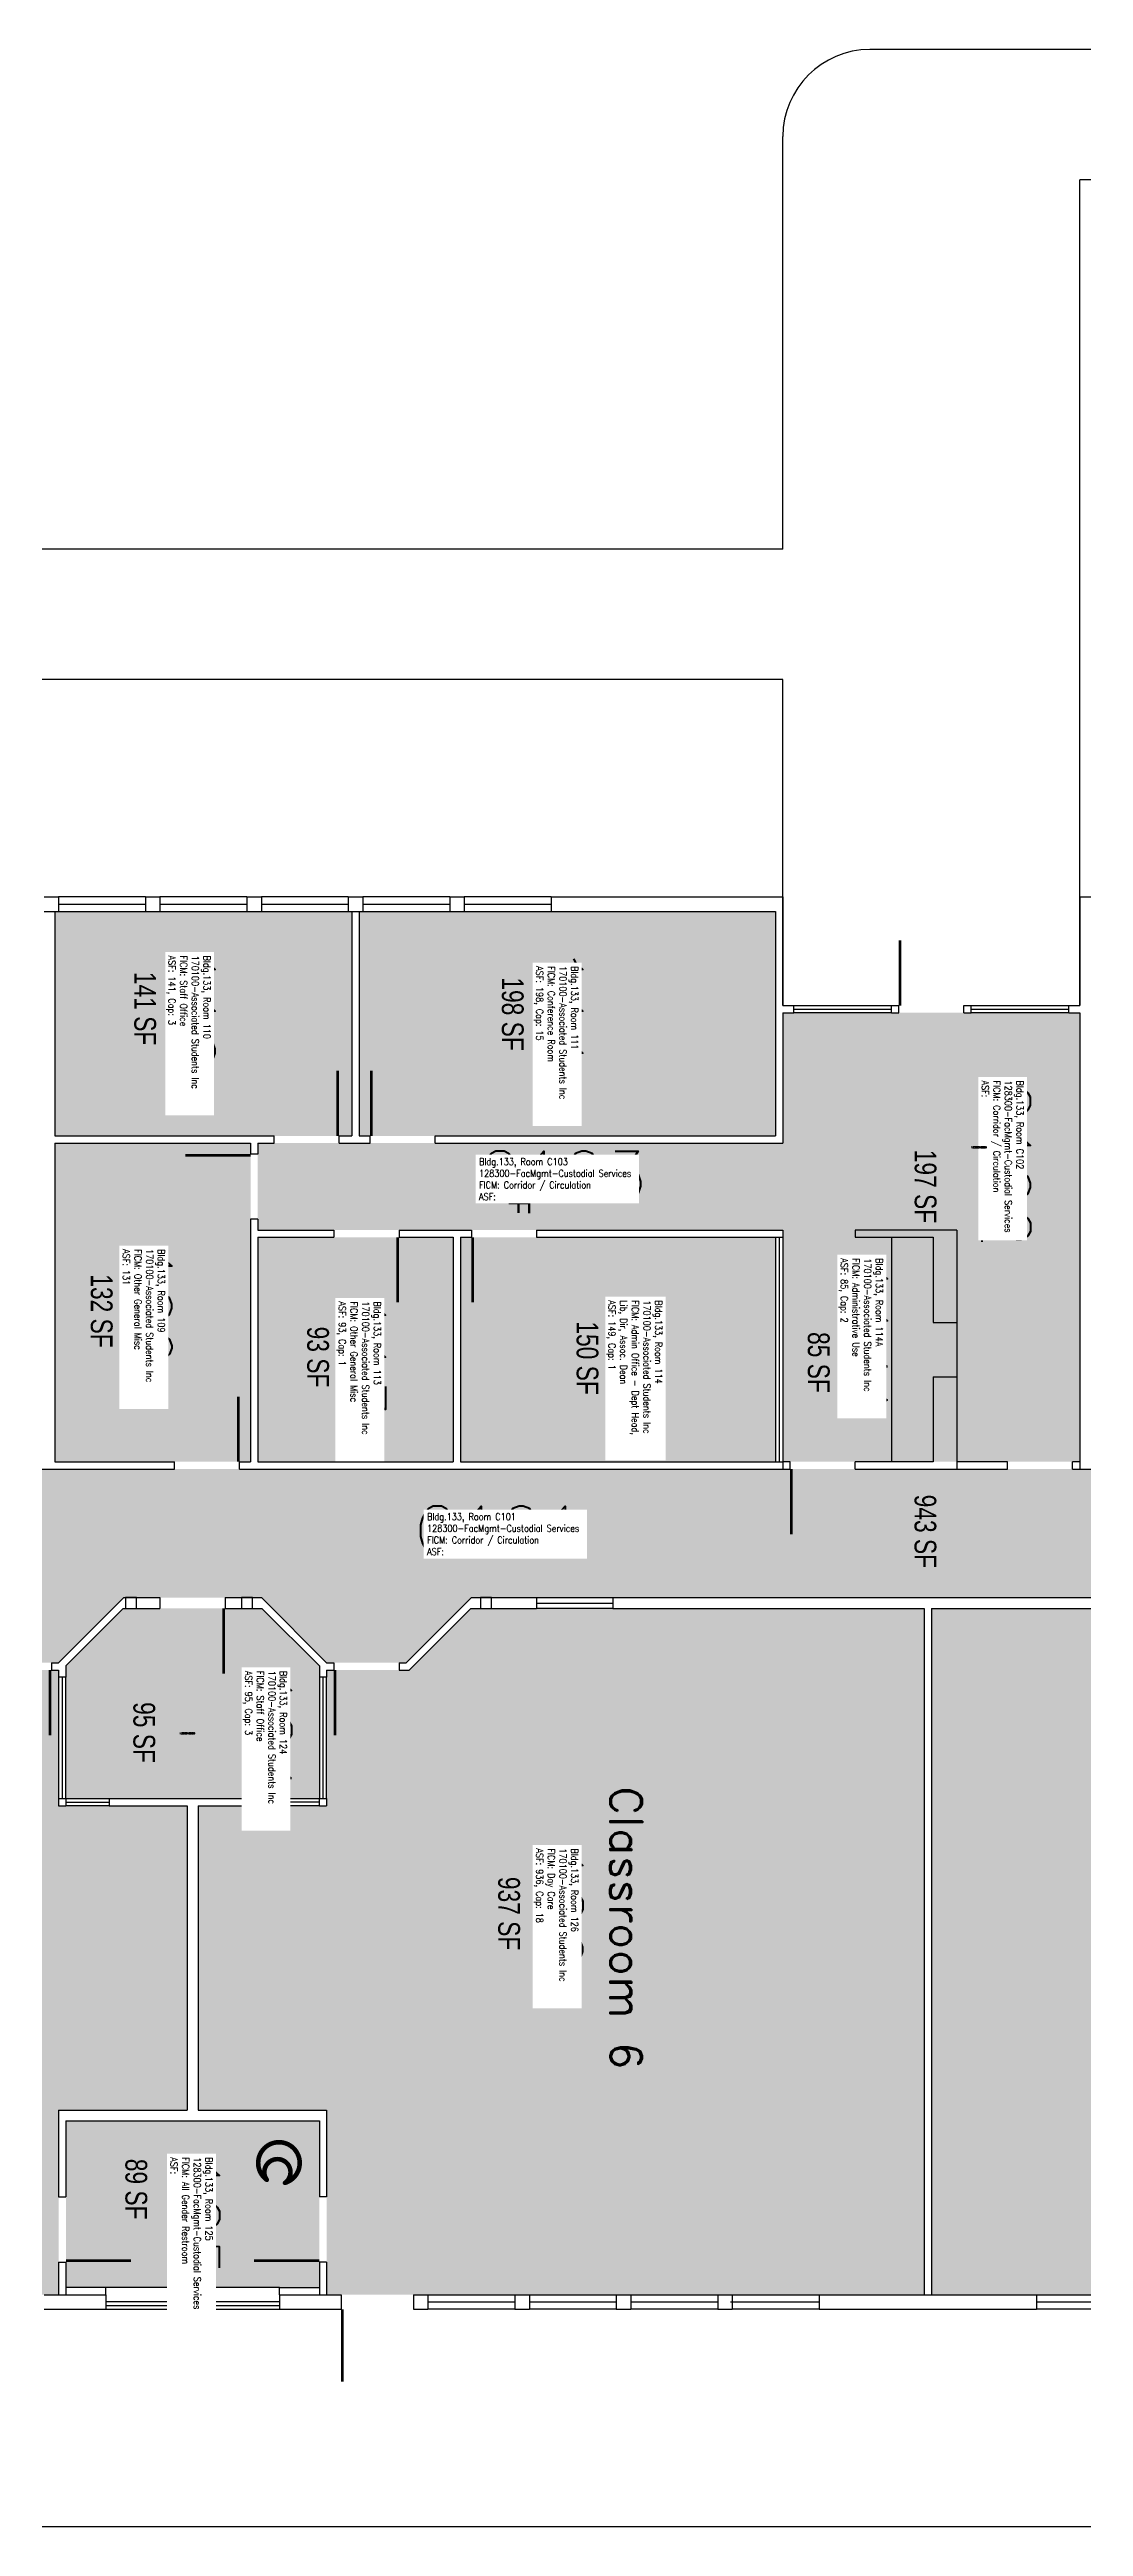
# Model space of a CAD drawing. Header units: inches. Extents: x -336 to 2272, y -120 to 1248.
# Drawn here: x 483 to 1054, y -120 to 1248 of the extents above; entities that cross this region are included whole.
import ezdxf
from ezdxf.enums import TextEntityAlignment as Align

# ---------------------------------------------------------------- set-up
doc = ezdxf.new("R2010")
doc.units = ezdxf.units.IN
doc.header["$LTSCALE"] = 100
doc.header["$MEASUREMENT"] = 0
doc.layers.get('0').update_dxf_attribs({"linetype": 'CONTINUOUS'})
for name, color, linetype in [('A-COLS', 5, 'CONTINUOUS'), ('A-DOOR', 2, 'CONTINUOUS'), ('A-FLOR', 3, 'CONTINUOUS'), ('A-GLAZ', 1, 'CONTINUOUS'), ('A-GLAZ-SILL', 2, 'CONTINUOUS'), ('A-IDEN-ICON', 4, 'CONTINUOUS'), ('A-IDEN-RNUM', 7, 'CONTINUOUS'), ('A-IDEN-SNUM', 4, 'CONTINUOUS'), ('A-IDEN-TEXT', 4, 'CONTINUOUS'), ('A-IDEN-VNUM', 4, 'CONTINUOUS'), ('A-SITE', 3, 'CONTINUOUS'), ('A-WALL', 5, 'CONTINUOUS'), ('AREA-TEXT', 3, 'CONTINUOUS'), ('Rooms-Category-Color', 7, 'CONTINUOUS'), ('Rooms-College-Color', 7, 'CONTINUOUS'), ('Rooms-Department-Color', 7, 'CONTINUOUS'), ('Rooms-Division-Color', 7, 'CONTINUOUS'), ('Rooms-Information', 7, 'CONTINUOUS')]:
    doc.layers.add(name, color=color, linetype=linetype)
doc.styles.add('AREA', font='arial.ttf', dxfattribs={"width": 0.75, "height": 12})
doc.styles.add('ROOMSNUMBER', font='TXT.SHX', dxfattribs={"height": 1})
doc.styles.add('ROOMVNUMBER', font='simplex.shx', dxfattribs={"width": 0.85})
doc.styles.add('TEXT', font='ROMAND')

# ---------------------------------------------------------------- blocks, each defined once
blk = doc.blocks.new('CPBATH')
at = {"const_width": 0.0127}
for points in [[(0.0571, 0.0168, 0.861492), (-0.0551, 0, 1)], [(-0.0551, 0, 0.726902), (0.0487, -0.0337, 1)], [(0.0571, 0.0168, 0.729002), (-0.0084, -0.0042, 1)], [(-0.0084, -0.0042, 0.609468), (0.0487, -0.0337, 1)]]:
    blk.add_lwpolyline(points, format="xyb", dxfattribs=at)
at = {"const_width": 0.00637}
for points in [[(0.0544, 0.0152, 1), (0.0599, 0.0184, 1)], [(0.0459, -0.0353, 1), (0.0515, -0.0321, 1)]]:
    blk.add_lwpolyline(points, format="xyb", close=True, dxfattribs=at)

msp = doc.modelspace()

# ---------------------------------------------------------------- hatches: boundary and pattern name
at = {"layer": 'Rooms-Category-Color', "true_color": 0xfa9ba3}
for points in [[(486, 648), (486, 772), (650, 772), (650, 648)], [(654, 648), (654, 772), (884, 772), (884, 648)], [(710, 468), (710, 592), (884, 592), (884, 468)], [(492, 282), (492, 355.3), (523.7, 387), (600.3, 387), (632, 355.3), (632, 282)]]:
    msp.add_hatch(color=241, dxfattribs=at).paths.add_polyline_path(points)
at = {"layer": 'Rooms-Category-Color', "true_color": 0xadadad}
for points in [[(888, 596), (888, 716), (1052, 716), (1052, 468), (984, 468), (984, 596)], [(598, 596), (598, 644), (888, 644), (888, 596)], [(152, 393), (152, 464), (1220, 464), (1256, 500), (1300, 500), (1336, 464), (1412, 464), (1448, 500), (1492, 500), (1528, 464), (1712, 464), (1712, 500), (1784, 500), (1784, 393), (1528, 393), (1492, 357), (1448, 357), (1412, 393), (1336, 393), (1300, 357), (1256, 357), (1220, 393), (716, 393), (680, 357), (636, 357), (600, 393), (524, 393), (488, 357), (444, 357), (408, 393)], [(492, 12), (492, 104), (632, 104), (632, 12)]]:
    msp.add_hatch(color=253, dxfattribs=at).paths.add_polyline_path(points)
at = {"layer": 'Rooms-Category-Color', "true_color": 0xfbafa2}
for points in [[(486, 468), (486, 644), (594, 644), (594, 468)], [(598, 468), (598, 592), (706, 592), (706, 468)], [(888, 468), (888, 596), (984, 596), (984, 468)]]:
    msp.add_hatch(color=21, dxfattribs=at).paths.add_polyline_path(points)
at = {"layer": 'Rooms-Category-Color', "true_color": 0xffe090}
for points in [[(152, 387), (408.3, 387), (442.3, 353), (488, 353), (488, 278), (559, 278), (559, 110), (488, 110), (488, 8), (152, 8)], [(565, 110), (565, 278), (636, 278), (636, 353), (681.7, 353), (715.7, 387), (966, 387), (966, 8), (636, 8), (636, 110)], [(970, 8), (970, 387), (1220.3, 387), (1254.3, 353), (1300, 353), (1300, 278), (1371, 278), (1371, 110), (1300, 110), (1300, 8)]]:
    msp.add_hatch(color=41, dxfattribs=at).paths.add_polyline_path(points)
at = {"layer": 'Rooms-College-Color', "true_color": 0xadadad}
for points in [[(486, 648), (486, 772), (650, 772), (650, 648)], [(654, 648), (654, 772), (884, 772), (884, 648)], [(888, 596), (888, 716), (1052, 716), (1052, 468), (984, 468), (984, 596)], [(486, 468), (486, 644), (594, 644), (594, 468)], [(598, 596), (598, 644), (888, 644), (888, 596)], [(598, 468), (598, 592), (706, 592), (706, 468)], [(710, 468), (710, 592), (884, 592), (884, 468)], [(888, 468), (888, 596), (984, 596), (984, 468)], [(152, 393), (152, 464), (1220, 464), (1256, 500), (1300, 500), (1336, 464), (1412, 464), (1448, 500), (1492, 500), (1528, 464), (1712, 464), (1712, 500), (1784, 500), (1784, 393), (1528, 393), (1492, 357), (1448, 357), (1412, 393), (1336, 393), (1300, 357), (1256, 357), (1220, 393), (716, 393), (680, 357), (636, 357), (600, 393), (524, 393), (488, 357), (444, 357), (408, 393)], [(152, 387), (408.3, 387), (442.3, 353), (488, 353), (488, 278), (559, 278), (559, 110), (488, 110), (488, 8), (152, 8)], [(492, 282), (492, 355.3), (523.7, 387), (600.3, 387), (632, 355.3), (632, 282)], [(565, 110), (565, 278), (636, 278), (636, 353), (681.7, 353), (715.7, 387), (966, 387), (966, 8), (636, 8), (636, 110)], [(970, 8), (970, 387), (1220.3, 387), (1254.3, 353), (1300, 353), (1300, 278), (1371, 278), (1371, 110), (1300, 110), (1300, 8)], [(492, 12), (492, 104), (632, 104), (632, 12)]]:
    msp.add_hatch(color=253, dxfattribs=at).paths.add_polyline_path(points)
at = {"layer": 'Rooms-Department-Color', "true_color": 0x604aed}
for points in [[(486, 648), (486, 772), (650, 772), (650, 648)], [(654, 648), (654, 772), (884, 772), (884, 648)], [(486, 468), (486, 644), (594, 644), (594, 468)], [(598, 468), (598, 592), (706, 592), (706, 468)], [(710, 468), (710, 592), (884, 592), (884, 468)], [(888, 468), (888, 596), (984, 596), (984, 468)], [(152, 387), (408.3, 387), (442.3, 353), (488, 353), (488, 278), (559, 278), (559, 110), (488, 110), (488, 8), (152, 8)], [(492, 282), (492, 355.3), (523.7, 387), (600.3, 387), (632, 355.3), (632, 282)], [(565, 110), (565, 278), (636, 278), (636, 353), (681.7, 353), (715.7, 387), (966, 387), (966, 8), (636, 8), (636, 110)], [(970, 8), (970, 387), (1220.3, 387), (1254.3, 353), (1300, 353), (1300, 278), (1371, 278), (1371, 110), (1300, 110), (1300, 8)]]:
    msp.add_hatch(color=173, dxfattribs=at).paths.add_polyline_path(points)
at = {"layer": 'Rooms-Department-Color', "true_color": 0xacacac}
for points in [[(888, 596), (888, 716), (1052, 716), (1052, 468), (984, 468), (984, 596)], [(598, 596), (598, 644), (888, 644), (888, 596)], [(152, 393), (152, 464), (1220, 464), (1256, 500), (1300, 500), (1336, 464), (1412, 464), (1448, 500), (1492, 500), (1528, 464), (1712, 464), (1712, 500), (1784, 500), (1784, 393), (1528, 393), (1492, 357), (1448, 357), (1412, 393), (1336, 393), (1300, 357), (1256, 357), (1220, 393), (716, 393), (680, 357), (636, 357), (600, 393), (524, 393), (488, 357), (444, 357), (408, 393)], [(492, 12), (492, 104), (632, 104), (632, 12)]]:
    msp.add_hatch(color=253, dxfattribs=at).paths.add_polyline_path(points)
at = {"layer": 'Rooms-Division-Color', "true_color": 0x604aed}
for points in [[(486, 648), (486, 772), (650, 772), (650, 648)], [(654, 648), (654, 772), (884, 772), (884, 648)], [(486, 468), (486, 644), (594, 644), (594, 468)], [(598, 468), (598, 592), (706, 592), (706, 468)], [(710, 468), (710, 592), (884, 592), (884, 468)], [(888, 468), (888, 596), (984, 596), (984, 468)], [(152, 387), (408.3, 387), (442.3, 353), (488, 353), (488, 278), (559, 278), (559, 110), (488, 110), (488, 8), (152, 8)], [(492, 282), (492, 355.3), (523.7, 387), (600.3, 387), (632, 355.3), (632, 282)], [(565, 110), (565, 278), (636, 278), (636, 353), (681.7, 353), (715.7, 387), (966, 387), (966, 8), (636, 8), (636, 110)], [(970, 8), (970, 387), (1220.3, 387), (1254.3, 353), (1300, 353), (1300, 278), (1371, 278), (1371, 110), (1300, 110), (1300, 8)]]:
    msp.add_hatch(color=173, dxfattribs=at).paths.add_polyline_path(points)
at = {"layer": 'Rooms-Division-Color', "true_color": 0xadadad}
for points in [[(888, 596), (888, 716), (1052, 716), (1052, 468), (984, 468), (984, 596)], [(598, 596), (598, 644), (888, 644), (888, 596)], [(152, 393), (152, 464), (1220, 464), (1256, 500), (1300, 500), (1336, 464), (1412, 464), (1448, 500), (1492, 500), (1528, 464), (1712, 464), (1712, 500), (1784, 500), (1784, 393), (1528, 393), (1492, 357), (1448, 357), (1412, 393), (1336, 393), (1300, 357), (1256, 357), (1220, 393), (716, 393), (680, 357), (636, 357), (600, 393), (524, 393), (488, 357), (444, 357), (408, 393)], [(492, 12), (492, 104), (632, 104), (632, 12)]]:
    msp.add_hatch(color=253, dxfattribs=at).paths.add_polyline_path(points)

# ---------------------------------------------------------------- linework, layer by layer
at = {"layer": 'A-COLS'}
for points in [[(525, 393), (525, 387), (531, 387), (531, 393)], [(589, 393), (589, 387), (595, 387), (595, 393)], [(721, 393), (721, 387), (727, 387), (727, 393)]]:
    msp.add_lwpolyline(points, close=True, dxfattribs=at)
at = {"layer": 'A-DOOR'}
for points in [[(952.7, 720, 1.5, 1.5, 0), (952.7, 756, 0, 0, 0), (953.5, 756, 0, 0, -0.414214), (988, 718.5, 0, 0, -0.414214)], [(642.2, 648, 1.5, 1.5, 0), (642.2, 684, 0, 0, 0), (641.5, 684, 0, 0, 0.414214), (607, 646.5, 0, 0, 0.414214)], [(660.7, 648, 1.5, 1.5, 0), (660.7, 684, 0, 0, 0), (661.5, 684, 0, 0, -0.414214), (696, 646.5, 0, 0, -0.414214)], [(594, 637.3, 1.5, 1.5, 0), (558, 637.3, 0, 0, 0), (558, 636.5, 0, 0, 0.414214), (595.5, 602, 0, 0, 0.414214)], [(675.2, 592, 1.5, 1.5, 0), (675.2, 556, 0, 0, 0), (674.5, 556, 0, 0, -0.414214), (640, 593.5, 0, 0, -0.414214)], [(716.7, 592, 1.5, 1.5, 0), (716.7, 556, 0, 0, 0), (717.5, 556, 0, 0, 0.414214), (752, 593.5, 0, 0, 0.414214)], [(587.2, 468, 1.5, 1.5, 0), (587.2, 504, 0, 0, 0), (586.5, 504, 0, 0, 0.414214), (552, 466.5, 0, 0, 0.414214)], [(892.7, 464, 1.5, 1.5, 0), (892.7, 428, 0, 0, 0), (893.5, 428, 0, 0, 0.414214), (928, 465.5, 0, 0, 0.414214)], [(579.2, 387, 1.5, 1.5, 0), (579.2, 351, 0, 0, 0), (578.5, 351, 0, 0, -0.414214), (544, 388.5, 0, 0, -0.414214)], [(483.2, 353, 1.5, 1.5, 0), (483.2, 317, 0, 0, 0), (482.5, 317, 0, 0, -0.414214), (448, 354.5, 0, 0, -0.414214)], [(640.7, 353, 1.5, 1.5, 0), (640.7, 317, 0, 0, 0), (641.5, 317, 0, 0, 0.414214), (676, 354.5, 0, 0, 0.414214)], [(492, 26.8, 1.5, 1.5, 0), (528, 26.8, 0, 0, 0), (528, 27.5, 0, 0, 0.414214), (490.5, 62, 0, 0, 0.414214)], [(632, 26.8, 1.5, 1.5, 0), (596, 26.8, 0, 0, 0), (596, 27.5, 0, 0, -0.414214), (633.5, 62, 0, 0, -0.414214)], [(644.7, 0, 1.5, 1.5, 0), (644.7, -40, 0, 0, 0), (644, -40, 0, 0, 0.414214), (684, 0, 0, 0, 0.414214)]]:
    msp.add_lwpolyline(points, format="xyseb", dxfattribs=at)
at = {"layer": 'A-FLOR'}
for p, q in [((928, 596), (928, 592)), ((984, 596), (928, 596)), ((928, 592), (971, 592)), ((948, 592), (948, 468)), ((971, 592), (971, 545)), ((984, 596), (984, 464)), ((971, 545), (984, 545)), ((971, 515), (971, 468)), ((971, 515), (984, 515)), ((892, 468), (888, 468)), ((892, 464), (892, 468)), ((971, 468), (928, 468)), ((928, 464), (928, 468)), ((1012, 468), (984, 468)), ((1012, 464), (1012, 468)), ((1052, 468), (1048, 468)), ((1048, 464), (1048, 468)), ((888, 464), (892, 464)), ((928, 464), (1012, 464)), ((1048, 464), (1052, 464))]:
    msp.add_line(p, q, dxfattribs=at)
at = {"layer": 'A-GLAZ'}
for p, q in [((488, 776), (536, 776)), ((544, 776), (592, 776)), ((600, 776), (648, 776)), ((656, 776), (704, 776)), ((712, 776), (760, 776)), ((894, 718), (948, 718)), ((992, 718), (1046, 718)), ((886, 592), (886, 468)), ((752, 390), (794, 390)), ((490, 349), (490, 282)), ((634, 349), (634, 282)), ((492, 280), (516, 280)), ((632, 280), (608, 280)), ((514, 2), (610, 2)), ((692, 4), (740, 4)), ((748, 4), (796, 4)), ((804, 4), (852, 4)), ((859, 4), (908, 4)), ((1028, 4), (1076, 4))]:
    msp.add_line(p, q, dxfattribs=at)
at = {"layer": 'A-GLAZ-SILL'}
for p, q in [((536, 780), (488, 780)), ((592, 780), (544, 780)), ((648, 780), (600, 780)), ((704, 780), (656, 780)), ((760, 780), (712, 780)), ((488, 772), (536, 772)), ((544, 772), (592, 772)), ((600, 772), (648, 772)), ((656, 772), (704, 772)), ((712, 772), (760, 772)), ((894, 720), (948, 720)), ((948, 716), (894, 716)), ((992, 720), (1046, 720)), ((1046, 716), (992, 716)), ((884, 592), (884, 468)), ((888, 592), (888, 468)), ((752, 393), (794, 393)), ((794, 387), (752, 387)), ((488, 349), (488, 282)), ((492, 282), (492, 349)), ((632, 349), (632, 282)), ((636, 282), (636, 349)), ((492, 282), (516, 282)), ((516, 278), (492, 278)), ((608, 282), (632, 282)), ((632, 278), (608, 278)), ((610, 4), (514, 4)), ((514, 0), (610, 0)), ((692, 8), (740, 8)), ((740, 0), (692, 0)), ((748, 8), (796, 8)), ((796, 0), (748, 0)), ((804, 8), (852, 8)), ((852, 0), (804, 0)), ((860, 8), (908, 8)), ((908, 0), (860, 0)), ((1028, 8), (1076, 8)), ((1076, 0), (1028, 0))]:
    msp.add_line(p, q, dxfattribs=at)
at = {"layer": 'A-SITE'}
for p, q in [((1744, 1248), (936, 1248)), ((888, 972), (888, 1200)), ((1320, 1176), (1052, 1176)), ((1052, 720), (1052, 1176)), ((888, 972), (-336, 972)), ((888, 900), (-336, 900)), ((888, 720), (888, 900)), ((216, -120), (1720, -120))]:
    msp.add_line(p, q, dxfattribs=at)
msp.add_arc((936, 1200), 48, 90, 180, dxfattribs=at)
at = {"layer": 'A-WALL'}
for p, q in [((480, 780), (488, 780)), ((488, 780), (488, 772)), ((536, 780), (536, 772)), ((536, 780), (544, 780)), ((544, 780), (544, 772)), ((592, 780), (592, 772)), ((592, 780), (600, 780)), ((600, 780), (600, 772)), ((648, 780), (648, 772)), ((648, 780), (656, 780)), ((656, 780), (656, 772)), ((704, 780), (704, 772)), ((704, 780), (712, 780)), ((712, 780), (712, 772)), ((760, 780), (760, 772)), ((760, 780), (888, 780)), ((888, 780), (888, 772)), ((1052, 780), (1052, 772)), ((1052, 780), (1140, 780)), ((480, 772), (488, 772)), ((486, 772), (486, 648)), ((536, 772), (544, 772)), ((592, 772), (600, 772)), ((648, 772), (656, 772)), ((650, 772), (650, 648)), ((654, 772), (654, 648)), ((704, 772), (712, 772)), ((760, 772), (884, 772)), ((884, 772), (884, 648)), ((888, 772), (888, 720)), ((1052, 772), (1052, 720)), ((888, 720), (894, 720)), ((888, 716), (894, 716)), ((888, 716), (888, 644)), ((894, 716), (894, 720)), ((948, 716), (948, 720)), ((948, 720), (952, 720)), ((948, 716), (952, 716)), ((952, 716), (952, 720)), ((988, 716), (988, 720)), ((988, 720), (992, 720)), ((988, 716), (992, 716)), ((992, 716), (992, 720)), ((1046, 716), (1046, 720)), ((1046, 720), (1052, 720)), ((1046, 716), (1052, 716)), ((1052, 716), (1052, 464)), ((486, 648), (607, 648)), ((486, 644), (486, 468)), ((486, 644), (594, 644)), ((594, 644), (594, 638)), ((598, 644), (598, 638)), ((598, 644), (607, 644)), ((607, 644), (607, 648)), ((643, 644), (643, 648)), ((643, 648), (650, 648)), ((643, 644), (660, 644)), ((654, 648), (660, 648)), ((660, 644), (660, 648)), ((696, 644), (696, 648)), ((696, 648), (884, 648)), ((696, 644), (888, 644)), ((598, 638), (594, 638)), ((598, 602), (594, 602)), ((594, 602), (594, 468)), ((598, 602), (598, 596)), ((598, 596), (640, 596)), ((598, 592), (640, 592)), ((598, 592), (598, 468)), ((640, 596), (640, 592)), ((676, 596), (676, 592)), ((676, 596), (716, 596)), ((676, 592), (706, 592)), ((706, 592), (706, 468)), ((710, 592), (710, 468)), ((710, 592), (716, 592)), ((716, 596), (716, 592)), ((752, 596), (752, 592)), ((752, 596), (888, 596)), ((752, 592), (884, 592)), ((884, 592), (888, 592)), ((888, 596), (888, 592)), ((486, 468), (552, 468)), ((552, 464), (552, 468)), ((588, 464), (588, 468)), ((588, 468), (594, 468)), ((598, 468), (706, 468)), ((710, 468), (884, 468)), ((884, 468), (888, 468)), ((888, 468), (888, 464)), ((892, 464), (892, 468)), ((928, 464), (928, 468)), ((1012, 464), (1012, 468)), ((1048, 464), (1048, 468)), ((476, 464), (552, 464)), ((588, 464), (888, 464)), ((1052, 464), (1142, 464)), ((524, 393), (488, 357)), ((523.7, 387), (492, 355.3)), ((523.7, 387), (544, 387)), ((523.7, 387), (544, 387)), ((524, 393), (544, 393)), ((524, 393), (544, 393)), ((544, 393), (544, 387)), ((580, 393), (580, 387)), ((580, 393), (600, 393)), ((580, 393), (600, 393)), ((580, 387), (600.3, 387)), ((580, 387), (600.3, 387)), ((600, 393), (636, 357)), ((600.3, 387), (632, 355.3)), ((680, 357), (716, 393)), ((681.7, 353), (715.7, 387)), ((715.7, 387), (752, 387)), ((716, 393), (752, 393)), ((752, 393), (752, 387)), ((794, 393), (794, 387)), ((794, 393), (1142, 393)), ((794, 387), (966, 387)), ((966, 387), (966, 8)), ((970, 387), (970, 8)), ((970, 387), (1142, 387)), ((484, 357), (484, 353)), ((484, 357), (488, 357)), ((636, 357), (640, 357)), ((640, 357), (640, 353)), ((676, 357), (676, 353)), ((676, 357), (680, 357)), ((484, 353), (488, 353)), ((488, 353), (488, 349)), ((492, 349), (488, 349)), ((492, 355.3), (492, 349)), ((632, 355.3), (632, 349)), ((636, 349), (632, 349)), ((636, 353), (640, 353)), ((636, 353), (636, 349)), ((676, 353), (681.7, 353)), ((488, 282), (492, 282)), ((488, 282), (488, 278)), ((488, 278), (492, 278)), ((492, 282), (492, 278)), ((516, 282), (608, 282)), ((516, 282), (516, 278)), ((516, 278), (559, 278)), ((559, 278), (559, 110)), ((565, 278), (608, 278)), ((565, 278), (565, 110)), ((608, 278), (608, 282)), ((632, 278), (632, 282)), ((632, 282), (636, 282)), ((632, 278), (636, 278)), ((636, 282), (636, 278)), ((488, 110), (488, 62)), ((488, 110), (559, 110)), ((565, 110), (636, 110)), ((636, 110), (636, 62)), ((492, 104), (632, 104)), ((492, 104), (492, 62)), ((632, 104), (632, 62)), ((488, 62), (492, 62)), ((636, 62), (632, 62)), ((488, 26), (492, 26)), ((488, 26), (488, 8)), ((492, 26), (492, 8)), ((636, 26), (632, 26)), ((632, 26), (632, 8)), ((636, 26), (636, 8)), ((480, 8), (514, 8)), ((480, 0), (514, 0)), ((514, 12), (492, 12)), ((514, 8), (514, 12)), ((610, 12), (514, 12)), ((514, 8), (514, 0)), ((610, 8), (610, 12)), ((610, 12), (632, 12)), ((610, 8), (610, 0)), ((610, 8), (644, 8)), ((610, 0), (644, 0)), ((644, 8), (644, 0)), ((684, 8), (692, 8)), ((684, 8), (684, 0)), ((684, 0), (692, 0)), ((692, 8), (692, 0)), ((740, 8), (740, 0)), ((740, 8), (748, 8)), ((740, 0), (748, 0)), ((748, 8), (748, 0)), ((796, 8), (796, 0)), ((796, 8), (804, 8)), ((796, 0), (804, 0)), ((804, 8), (804, 0)), ((852, 8), (852, 0)), ((852, 8), (860, 8)), ((852, 0), (860, 0)), ((860, 8), (860, 0)), ((908, 8), (908, 0)), ((908, 8), (1028, 8)), ((908, 0), (1028, 0)), ((1028, 8), (1028, 0))]:
    msp.add_line(p, q, dxfattribs=at)

# ---------------------------------------------------------------- block references
at = {"layer": 'A-IDEN-ICON', "xscale": 199.9999999998836, "yscale": 199.9999999998836, "zscale": 199.9999999998836, "rotation": 270.0000000032016}
msp.add_blockref('CPBATH', (609.7, 81.2), dxfattribs=at)

# ---------------------------------------------------------------- texts
at = {"layer": 'A-IDEN-RNUM', "style": 'ROOMSNUMBER'}
for s, p in [('0110-00', (561, 718)), ('0111-00', (764, 718)), ('C102-00', (996.2, 641.7)), ('C103-00', (765.9, 626.1)), ('0109-00', (537, 554)), ('0114-A0', (932.3, 536.7)), ('0113-00', (655, 527)), ('0114-00', (804, 527)), ('C101-00', (711.2, 427.2)), ('0124-00', (559, 318)), ('0126-00', (764, 223)), ('0125-00', (567, 80))]:
    msp.add_text(s, height=1, dxfattribs=at).set_placement(p, align=Align.MIDDLE)
at = {"layer": 'A-IDEN-SNUM', "style": 'ROOMSNUMBER'}
for s, p in [('1330011000', (561, 718)), ('1330011100', (764, 718)), ('1330C10200', (996.2, 641.7)), ('1330C10300', (765.9, 626.1)), ('1330010900', (537, 554)), ('13300114A0', (932.3, 536.7)), ('1330011300', (655, 527)), ('1330011400', (804, 527)), ('1330C10100', (711.2, 427.2)), ('1330012400', (559, 318)), ('1330012600', (764, 223)), ('1330012500', (567, 80))]:
    msp.add_text(s, height=1, dxfattribs=at).set_placement(p, align=Align.MIDDLE)
at = {"layer": 'A-IDEN-TEXT', "style": 'TEXT'}
msp.add_text('Classroom 6', height=18, rotation=270, dxfattribs=at).set_placement((792.4, 288.9))
at = {"layer": 'A-IDEN-VNUM', "style": 'ROOMVNUMBER'}
for s, p in [('110', (561, 718)), ('111', (764, 718)), ('C102', (1011.3, 632.9)), ('109', (537, 554)), ('114A', (932.3, 536.7)), ('113', (655, 527)), ('114', (804, 527)), ('124', (603.2, 319.8)), ('126', (764, 223)), ('125', (563.3, 51.8))]:
    msp.add_text(s, height=27, rotation=270, dxfattribs=at).set_placement(p, align=Align.MIDDLE)
for s, p in [('C103', (765.9, 626.1)), ('C101', (731.3, 430))]:
    msp.add_text(s, height=27, dxfattribs=at).set_placement(p, align=Align.MIDDLE)
at = {"layer": 'AREA-TEXT', "style": 'AREA', "width": 0.75}
for s, p in [('141 SF', (535.8, 718.3)), ('198 SF', (738.8, 715.3)), ('97 SF', (742.5, 621.5)), ('197 SF', (966.8, 620.1)), ('132 SF', (511.8, 551.3)), ('93 SF', (631.3, 525.9)), ('150 SF', (780.1, 525.3)), ('85 SF', (907.8, 522.9)), ('943 SF', (966.7, 429.6)), ('95 SF', (535.3, 318.5)), ('937 SF', (736.8, 218.5)), ('89 SF', (530.9, 66.3))]:
    msp.add_text(s, height=12, rotation=270, dxfattribs=at).set_placement(p, align=Align.MIDDLE_CENTER)

# ---------------------------------------------------------------- next in the draw order: texts
at = {"layer": 'Rooms-Information', "width": 86.4, "attachment_point": 7, "rotation": 270, "style": 'ROOMVNUMBER', "bg_fill": 3, "box_fill_scale": 1.5, "bg_fill_color": 256, "bg_fill_true_color": 13158600, "bg_fill_transparency": 0}
for s, insert, char_height in [('Bldg.133, Room 110^M^J170100-Associated Students Inc^M^JFICM: Staff Office^M^JASF: 141, Cap: 3', (547.5, 747.6), 3.857), ('Bldg.133, Room 111^M^J170100-Associated Students Inc^M^JFICM: Conference Room^M^JASF: 198, Cap: 15', (750.5, 741.8), 3.857), ('Bldg.133, Room C102^M^J128300-FacMgmt-Custodial Services^M^JFICM: Corridor / Circulation^M^JASF: ', (997.8, 678.6), 3.857), ('Bldg.133, Room 109^M^J170100-Associated Students Inc^M^JFICM: Other General Misc^M^JASF: 131', (523.5, 585.5), 3.857), ('Bldg.133, Room 114A^M^J170100-Associated Students Inc^M^JFICM: Administrative Use^M^JASF: 85, Cap: 2', (918.8, 580.4), 3.857), ('Bldg.133, Room 113^M^J170100-Associated Students Inc^M^JFICM: Other General Misc^M^JASF: 93, Cap: 1', (641.5, 556.6), 3.857), ('Bldg.133, Room 114^M^J170100-Associated Students Inc^M^JFICM: Admin Office - Dept Head, Lib, Dir, Assoc. Dean^M^JASF: 149, Cap: 1', (790.5, 557.2), 3.8571), ('Bldg.133, Room 124^M^J170100-Associated Students Inc^M^JFICM: Staff Office^M^JASF: 95, Cap: 3', (589.7, 352.6), 3.857), ('Bldg.133, Room 126^M^J170100-Associated Students Inc^M^JFICM: Day Care^M^JASF: 936, Cap: 18', (750.5, 254.5), 3.857), ('Bldg.133, Room 125^M^J128300-FacMgmt-Custodial Services^M^JFICM: All Gender Restroom^M^JASF: ', (549.8, 83.9), 3.857)]:
    msp.add_mtext(s, dxfattribs=dict(at, insert=insert, char_height=char_height))
at = {"layer": 'Rooms-Information', "char_height": 3.857, "width": 86.4, "attachment_point": 7, "style": 'ROOMVNUMBER', "bg_fill": 3, "box_fill_scale": 1.5, "bg_fill_color": 256, "bg_fill_true_color": 13158600, "bg_fill_transparency": 0}
for s, insert in [('Bldg.133, Room C103^M^J128300-FacMgmt-Custodial Services^M^JFICM: Corridor / Circulation^M^JASF: ', (720.2, 612.6)), ('Bldg.133, Room C101^M^J128300-FacMgmt-Custodial Services^M^JFICM: Corridor / Circulation^M^JASF: ', (691.5, 416.5))]:
    msp.add_mtext(s, dxfattribs=dict(at, insert=insert))

doc.saveas('drawing.dxf')
